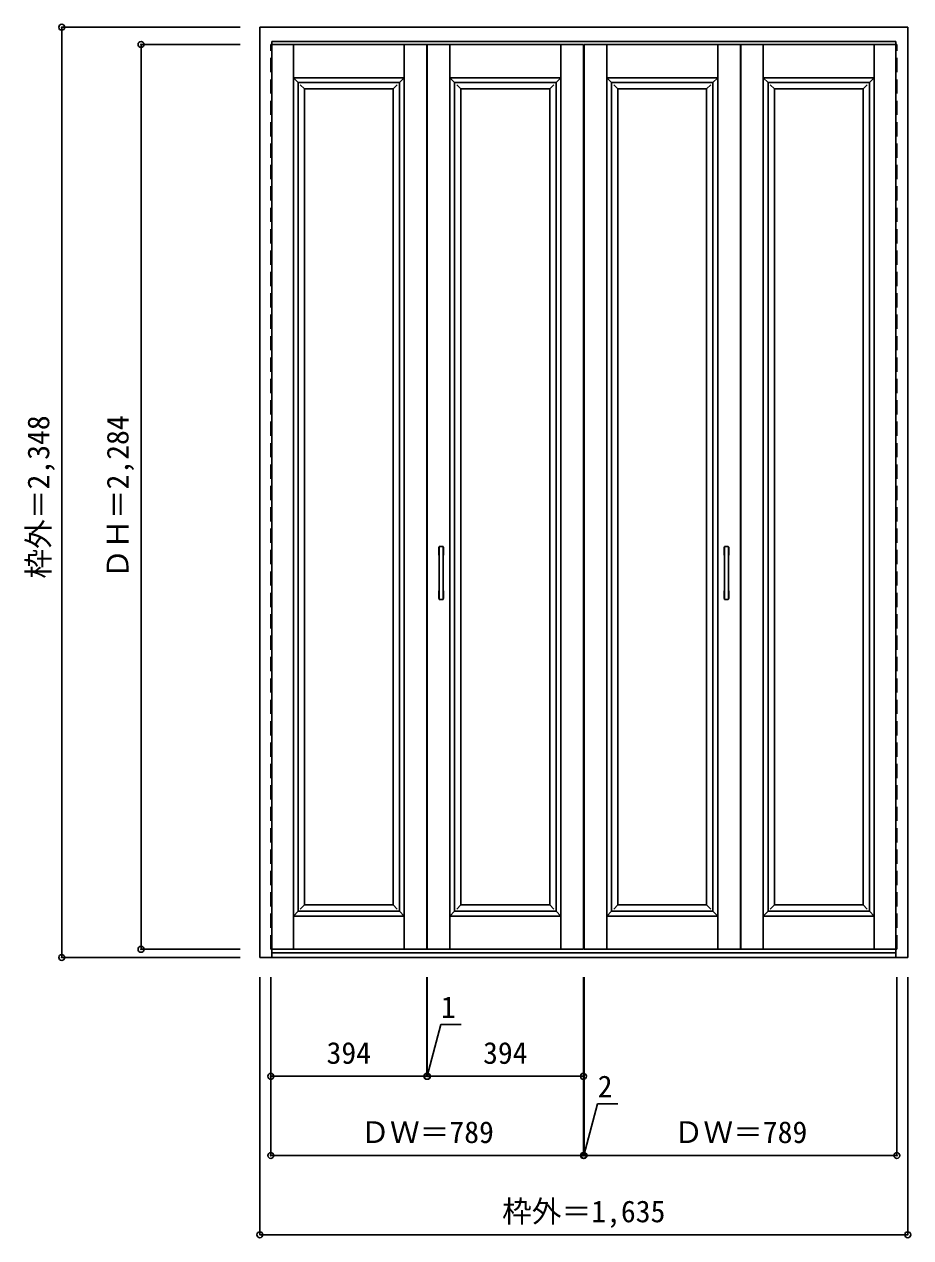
# Model space of a CAD drawing. Units: millimetres, scale not verified. Extents: x -1309 to 928, y -1538 to 1525.
import ezdxf
from ezdxf.enums import TextEntityAlignment as Align

# ---------------------------------------------------------------- set-up
doc = ezdxf.new("R2010")
doc.units = ezdxf.units.MM
doc.header["$LTSCALE"] = 30
doc.header["$PDMODE"] = 32
doc.header["$PDSIZE"] = 15
doc.linetypes.add('DASHED1', pattern=[1.8, 1.2, -0.6])
doc.layers.add('0-0', color=7, linetype='Continuous')
doc.layers.add('0-1_寸法', color=7, linetype='Continuous')
doc.styles.add('ＭＳ ゴシック', font='')
doc.styles.get('ＭＳ ゴシック').set_extended_font_data('MS Gothic')

msp = doc.modelspace()

# ---------------------------------------------------------------- linework, layer by layer
at = {"layer": '0-0', "color": 3}
for p, q in [((-714.29, -830.49), (-714.29, 1517.51)), ((-714.29, 1517.51), (920.71, 1517.51)), ((920.71, -830.49), (920.71, 1517.51)), ((-684.29, -830.49), (-684.29, 1481.51)), ((-684.29, 1481.51), (890.71, 1481.51)), ((-684.29, 1474.01), (-292.79, 1474.01)), ((-292.79, -809.99), (-292.79, 1474.01)), ((-291.79, 1474.01), (102.21, 1474.01)), ((-291.79, -809.99), (-291.79, 1474.01)), ((102.21, 1474.01), (102.21, -809.99)), ((104.21, 1474.01), (498.21, 1474.01)), ((104.21, 1474.01), (104.21, -809.99)), ((498.21, 1474.01), (498.21, -809.99)), ((499.21, 1474.01), (890.71, 1474.01)), ((499.21, 1474.01), (499.21, -809.99)), ((890.71, -830.49), (890.71, 1481.51)), ((-261.79, 74.01), (-261.79, 206.01)), ((-252.79, 207.01), (-260.79, 207.01)), ((-251.79, 74.01), (-251.79, 206.01)), ((458.21, 74.01), (458.21, 206.01)), ((467.21, 207.01), (459.21, 207.01)), ((468.21, 74.01), (468.21, 206.01)), ((-260.79, 73.01), (-252.79, 73.01)), ((459.21, 73.01), (467.21, 73.01)), ((-684.29, -809.99), (-292.79, -809.99)), ((-684.29, -818.49), (890.71, -818.49)), ((-291.79, -809.99), (102.21, -809.99)), ((104.21, -809.99), (498.21, -809.99)), ((499.21, -809.99), (890.71, -809.99)), ((-714.29, -830.49), (920.71, -830.49))]:
    msp.add_line(p, q, dxfattribs=at)
at = {"layer": '0-0', "color": 4, "linetype": 'DASHED1'}
for p, q in [((-686.79, -809.99), (-686.79, 1474.01)), ((-684.29, 1474.01), (-686.79, 1474.01)), ((890.71, 1474.01), (893.21, 1474.01)), ((893.21, -809.99), (893.21, 1474.01)), ((-684.29, -809.99), (-686.79, -809.99)), ((890.71, -809.99), (893.21, -809.99))]:
    msp.add_line(p, q, dxfattribs=at)
at = {"layer": '0-0'}
for p, q in [((-629.79, -809.99), (-629.79, 1474.01)), ((-349.79, -809.99), (-349.79, 1474.01)), ((-234.79, -809.99), (-234.79, 1474.01)), ((45.21, -809.99), (45.21, 1474.01)), ((161.21, -809.99), (161.21, 1474.01)), ((441.21, -809.99), (441.21, 1474.01)), ((556.21, -809.99), (556.21, 1474.01)), ((836.21, -809.99), (836.21, 1474.01)), ((-349.79, 1390.01), (-361.79, 1378.01)), ((45.21, 1390.01), (33.21, 1378.01)), ((441.21, 1390.01), (429.21, 1378.01)), ((836.21, 1390.01), (824.21, 1378.01)), ((-617.79, 1378.01), (-361.79, 1378.01)), ((-617.79, -713.99), (-617.79, 1378.01)), ((-601.79, 1362.01), (-612.25, 1372.47)), ((-601.79, -697.99), (-601.79, 1362.01)), ((-377.79, -697.99), (-377.79, 1362.01)), ((-361.79, -713.99), (-361.79, 1378.01)), ((-222.79, 1378.01), (33.21, 1378.01)), ((-222.79, -713.99), (-222.79, 1378.01)), ((-206.79, 1362.01), (-217.25, 1372.47)), ((-206.79, -697.99), (-206.79, 1362.01)), ((17.21, -697.99), (17.21, 1362.01)), ((33.21, -713.99), (33.21, 1378.01)), ((173.21, 1378.01), (429.21, 1378.01)), ((173.21, -713.99), (173.21, 1378.01)), ((189.21, 1362.01), (178.75, 1372.47)), ((189.21, -697.99), (189.21, 1362.01)), ((413.21, -697.99), (413.21, 1362.01)), ((429.21, -713.99), (429.21, 1378.01)), ((568.21, 1378.01), (824.21, 1378.01)), ((568.21, -713.99), (568.21, 1378.01)), ((584.21, 1362.01), (573.75, 1372.47)), ((584.21, -697.99), (584.21, 1362.01)), ((808.21, -697.99), (808.21, 1362.01)), ((824.21, -713.99), (824.21, 1378.01)), ((-262.79, 186.01), (-262.79, 204.01)), ((-250.79, 186.01), (-250.79, 204.01)), ((457.21, 186.01), (457.21, 204.01)), ((469.21, 186.01), (469.21, 204.01)), ((-262.79, 76.01), (-262.79, 94.01)), ((-250.79, 76.01), (-250.79, 94.01)), ((457.21, 76.01), (457.21, 94.01)), ((469.21, 76.01), (469.21, 94.01)), ((-601.79, -697.99), (-612.25, -708.46)), ((-206.79, -697.99), (-217.25, -708.46)), ((189.21, -697.99), (178.75, -708.46)), ((584.21, -697.99), (573.75, -708.46)), ((-617.79, -713.99), (-361.79, -713.99)), ((-361.79, -713.99), (-349.79, -725.99)), ((-222.79, -713.99), (33.21, -713.99)), ((33.21, -713.99), (45.21, -725.99)), ((173.21, -713.99), (429.21, -713.99)), ((429.21, -713.99), (441.21, -725.99)), ((568.21, -713.99), (824.21, -713.99)), ((824.21, -713.99), (836.21, -725.99))]:
    msp.add_line(p, q, dxfattribs=at)
for points in [[(-617.79, 1378.01), (-629.79, 1390.01), (-349.79, 1390.01)], [(-222.79, 1378.01), (-234.79, 1390.01), (45.21, 1390.01)], [(173.21, 1378.01), (161.21, 1390.01), (441.21, 1390.01)], [(568.21, 1378.01), (556.21, 1390.01), (836.21, 1390.01)], [(-601.79, 1362.01), (-377.79, 1362.01), (-367.49, 1372.31)], [(-206.79, 1362.01), (17.21, 1362.01), (27.51, 1372.31)], [(189.21, 1362.01), (413.21, 1362.01), (423.51, 1372.31)], [(584.21, 1362.01), (808.21, 1362.01), (818.51, 1372.31)], [(-601.79, -697.99), (-377.79, -697.99), (-367.49, -708.29)], [(-206.79, -697.99), (17.21, -697.99), (27.51, -708.29)], [(189.21, -697.99), (413.21, -697.99), (423.51, -708.29)], [(584.21, -697.99), (808.21, -697.99), (818.51, -708.29)], [(-617.79, -713.99), (-629.79, -725.99), (-349.79, -725.99)], [(-222.79, -713.99), (-234.79, -725.99), (45.21, -725.99)], [(173.21, -713.99), (161.21, -725.99), (441.21, -725.99)], [(568.21, -713.99), (556.21, -725.99), (836.21, -725.99)]]:
    msp.add_lwpolyline(points, dxfattribs=at)
for centre, start, end in [((-261.79, 204.01), 90, 180), ((-261.79, 186.01), 180, 270), ((-251.79, 204.01), 0, 90), ((-251.79, 186.01), 270, 0), ((458.21, 204.01), 90, 180), ((458.21, 186.01), 180, 270), ((468.21, 204.01), 0, 90), ((468.21, 186.01), 270, 0), ((-261.79, 94.01), 90, 180), ((-251.79, 94.01), 0, 90), ((458.21, 94.01), 90, 180), ((468.21, 94.01), 0, 90), ((-261.79, 76.01), 180, 270), ((-251.79, 76.01), 270, 0), ((458.21, 76.01), 180, 270), ((468.21, 76.01), 270, 0)]:
    msp.add_arc(centre, 1, start, end, dxfattribs=at)
at = {"layer": '0-0', "color": 3}
for centre, start, end in [((-260.79, 206.01), 90, 180), ((-252.79, 206.01), 0, 90), ((459.21, 206.01), 90, 180), ((467.21, 206.01), 0, 90), ((-260.79, 74.01), 180, 270), ((-252.79, 74.01), 270, 0), ((459.21, 74.01), 180, 270), ((467.21, 74.01), 270, 0)]:
    msp.add_arc(centre, 1, start, end, dxfattribs=at)
at = {"layer": '0-1_寸法', "color": 4}
for p, q in [((-1214.29, 1517.51), (-1214.29, -830.49)), ((-1214.29, 1517.51), (-764.29, 1517.51)), ((-1014.29, 1474.01), (-1014.29, -809.99)), ((-1014.29, 1474.01), (-764.29, 1474.01)), ((-1014.29, -809.99), (-764.29, -809.99)), ((-1214.29, -830.49), (-764.29, -830.49)), ((-714.29, -1530.49), (-714.29, -880.49)), ((-686.79, -1330.49), (-686.79, -880.49)), ((102.21, -1330.49), (102.21, -880.49)), ((920.71, -1530.49), (920.71, -880.49)), ((-291.79, -1130.49), (102.21, -1130.49)), ((-686.79, -1330.49), (102.21, -1330.49)), ((-714.29, -1530.49), (920.71, -1530.49))]:
    msp.add_line(p, q, dxfattribs=at)
for points in [[(-686.79, -1130.49), (-292.79, -1130.49), (-292.79, -880.49)], [(-292.79, -1130.49), (-291.79, -1130.49), (-291.79, -880.49)], [(102.21, -1330.49), (104.21, -1330.49), (104.21, -880.49)], [(104.21, -1330.49), (893.21, -1330.49), (893.21, -880.49)], [(-292.29, -1130.49), (-257.34, -1000.06), (-206.56, -1000.06)], [(103.21, -1330.49), (138.16, -1200.06), (188.94, -1200.06)]]:
    msp.add_lwpolyline(points, dxfattribs=at)
at = {"layer": '0-1_寸法'}
for p in [(-1214.29, 1517.51), (-1014.29, 1474.01), (-1214.29, -830.49), (-1014.29, -809.99), (-686.79, -1130.49), (-292.79, -1130.49), (-291.79, -1130.49), (102.21, -1130.49), (-686.79, -1330.49), (102.21, -1330.49), (104.21, -1330.49), (893.21, -1330.49), (-714.29, -1530.49), (920.71, -1530.49)]:
    msp.add_point(p, dxfattribs=at)

# ---------------------------------------------------------------- texts
at = {"layer": '0-1_寸法', "style": 'ＭＳ ゴシック'}
for s, p in [('枠外＝2,348', (-1229.29, 125.76)), ('ＤＨ＝2,284', (-1029.29, 125.76))]:
    msp.add_text(s, height=54.99, rotation=90, dxfattribs=at).set_placement(p, align=Align.BOTTOM_LEFT)
for s, p in [('1', (-257.34, -1000.06)), ('394', (-546.04, -1115.49)), ('394', (-151.04, -1115.49)), ('2', (138.16, -1200.06)), ('ＤＷ＝789', (-461.04, -1315.49)), ('ＤＷ＝789', (329.96, -1315.49)), ('枠外＝1,635', (-103.04, -1515.49))]:
    msp.add_text(s, height=54.99, dxfattribs=at).set_placement(p, align=Align.BOTTOM_LEFT)

doc.saveas('drawing.dxf')
